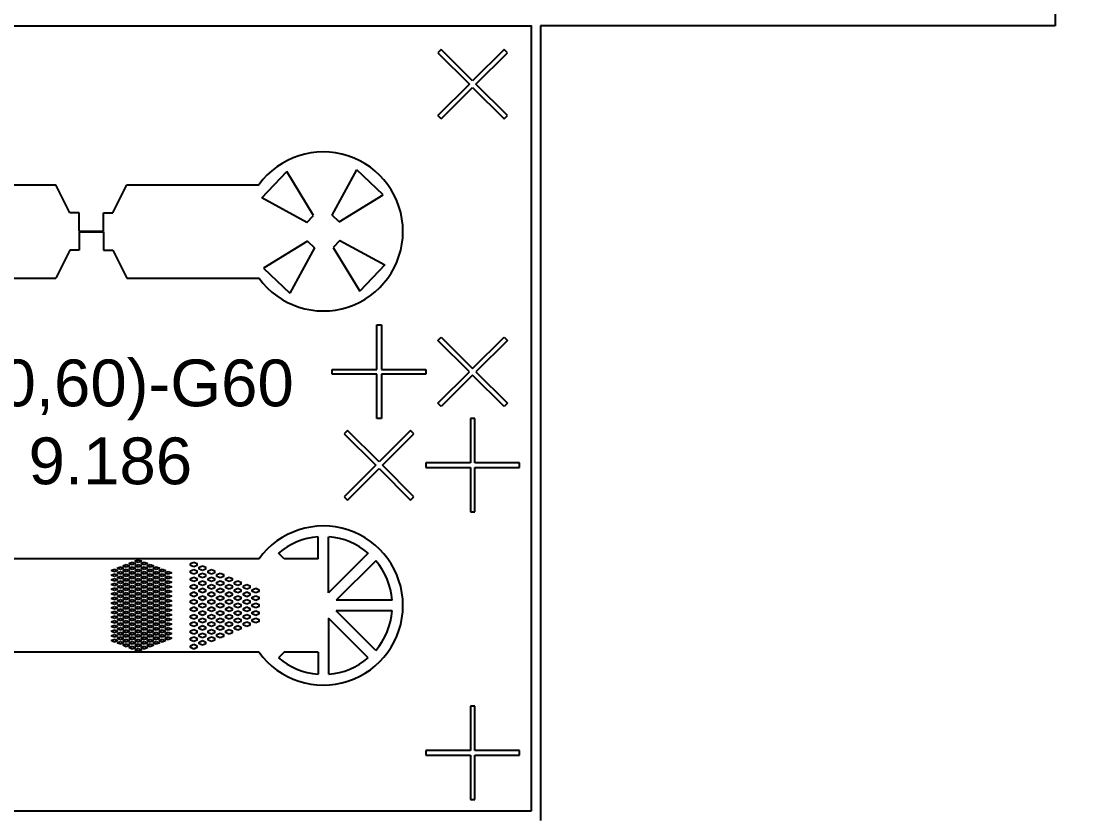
# Model space of a CAD drawing. Header units: inches. Extents: x -271009 to 5700, y -37000 to 38138.
# Drawn here: x -108252 to -96834, y -17255 to -8627 of the extents above; entities that cross this region are included whole.
import ezdxf

# ---------------------------------------------------------------- set-up
doc = ezdxf.new("R2010")
doc.units = ezdxf.units.IN
doc.header["$MEASUREMENT"] = 0
doc.styles.get("Standard").update_dxf_attribs({"font": 'arial.ttf'})

msp = doc.modelspace()

# ---------------------------------------------------------------- linework, layer by layer
for p, q in [((-97037, 8678), (-97037, -8678)), ((-97037, -8678), (-102619, -8678)), ((-102619, -8678), (-102619, -17306)), ((-103696, -8936), (-103732, -8972)), ((-103732, -8972), (-103391, -9313)), ((-103355, -9277), (-103696, -8936)), ((-103014, -8936), (-103355, -9277)), ((-103319, -9313), (-102978, -8972)), ((-102978, -8972), (-103014, -8936)), ((-103391, -9313), (-103732, -9654)), ((-103696, -9689), (-103355, -9349)), ((-103355, -9349), (-103014, -9689)), ((-102978, -9654), (-103319, -9313)), ((-103696, -9689), (-103732, -9654)), ((-103014, -9689), (-102978, -9654)), ((-105643, -10547), (-105371, -10262)), ((-105080, -10738), (-105371, -10262)), ((-104877, -10733), (-104610, -10243)), ((-104324, -10514), (-104610, -10243)), ((-110833, -10404), (-107877, -10404)), ((-107725, -10708), (-107877, -10404)), ((-107258, -10708), (-107106, -10404)), ((-107106, -10404), (-105672, -10404)), ((-105152, -10814), (-105643, -10547)), ((-104801, -10805), (-104324, -10514)), ((-107623, -10708), (-107725, -10708)), ((-107623, -10907), (-107623, -10708)), ((-107359, -10907), (-107359, -10708)), ((-107359, -10708), (-107258, -10708)), ((-104801, -10805), (-104877, -10733)), ((-105152, -10814), (-105080, -10738)), ((-107623, -10907), (-107359, -10907)), ((-107623, -10916), (-107359, -10916)), ((-107623, -10916), (-107623, -11114)), ((-107359, -10916), (-107359, -11114)), ((-105147, -11017), (-105624, -11308)), ((-105147, -11017), (-105071, -11090)), ((-104796, -11008), (-104868, -11084)), ((-104796, -11008), (-104306, -11275)), ((-107725, -11114), (-107877, -11419)), ((-107623, -11114), (-107725, -11114)), ((-107359, -11114), (-107258, -11114)), ((-107258, -11114), (-107106, -11419)), ((-105071, -11090), (-105338, -11580)), ((-104868, -11084), (-104577, -11561)), ((-104306, -11275), (-104577, -11561)), ((-105624, -11308), (-105338, -11580)), ((-110833, -11419), (-107877, -11419)), ((-107106, -11419), (-105672, -11419)), ((-104395, -12408), (-104395, -11926)), ((-104395, -11926), (-104345, -11926)), ((-104345, -11926), (-104345, -12408)), ((-103732, -12093), (-103696, -12057)), ((-103391, -12434), (-103732, -12093)), ((-103696, -12057), (-103355, -12398)), ((-103355, -12398), (-103014, -12057)), ((-102978, -12093), (-103319, -12434)), ((-103014, -12057), (-102978, -12093)), ((-104878, -12459), (-104878, -12408)), ((-104878, -12408), (-104395, -12408)), ((-104345, -12408), (-103863, -12408)), ((-103863, -12408), (-103863, -12459)), ((-103732, -12775), (-103391, -12434)), ((-103319, -12434), (-102978, -12775)), ((-104395, -12459), (-104878, -12459)), ((-104395, -12941), (-104395, -12459)), ((-103863, -12459), (-104345, -12459)), ((-104345, -12459), (-104345, -12941)), ((-103355, -12470), (-103696, -12811)), ((-103014, -12811), (-103355, -12470)), ((-103696, -12811), (-103732, -12775)), ((-102978, -12775), (-102996, -12793)), ((-102996, -12793), (-103014, -12811)), ((-104345, -12941), (-104395, -12941)), ((-103330, -12941), (-103380, -12941)), ((-103380, -12941), (-103380, -13423)), ((-103330, -13423), (-103330, -12941)), ((-104711, -13072), (-104747, -13108)), ((-104747, -13108), (-104406, -13449)), ((-104370, -13413), (-104711, -13072)), ((-104029, -13072), (-104370, -13413)), ((-104334, -13449), (-103993, -13108)), ((-103993, -13108), (-104029, -13072)), ((-104406, -13449), (-104747, -13790)), ((-103993, -13790), (-104334, -13449)), ((-103863, -13423), (-103863, -13474)), ((-103380, -13423), (-103863, -13423)), ((-102848, -13423), (-103330, -13423)), ((-102848, -13474), (-102848, -13423)), ((-104711, -13826), (-104370, -13485)), ((-104370, -13485), (-104029, -13826)), ((-103863, -13474), (-103380, -13474)), ((-103380, -13474), (-103380, -13956)), ((-103330, -13956), (-103330, -13474)), ((-103330, -13474), (-102848, -13474)), ((-104747, -13790), (-104711, -13826)), ((-104029, -13826), (-103993, -13790)), ((-103380, -13956), (-103330, -13956)), ((-105032, -14464), (-105032, -14226)), ((-104917, -14832), (-104917, -14226)), ((-105672, -14464), (-108628, -14464)), ((-107082, -14514), (-107046, -14499)), ((-107046, -14499), (-107009, -14514)), ((-107017, -14489), (-106981, -14474)), ((-106981, -14504), (-107017, -14489)), ((-106981, -14474), (-106944, -14489)), ((-106944, -14489), (-106981, -14504)), ((-106952, -14514), (-106916, -14499)), ((-106916, -14499), (-106879, -14514)), ((-106416, -14514), (-106380, -14499)), ((-106380, -14499), (-106343, -14514)), ((-105400, -14464), (-105461, -14403)), ((-105032, -14464), (-105400, -14464)), ((-104488, -14403), (-104917, -14832)), ((-104406, -14485), (-104835, -14914)), ((-107277, -14591), (-107240, -14575)), ((-107240, -14606), (-107277, -14591)), ((-107240, -14575), (-107204, -14591)), ((-107204, -14591), (-107240, -14606)), ((-107212, -14565), (-107175, -14550)), ((-107175, -14580), (-107212, -14565)), ((-107212, -14616), (-107175, -14601)), ((-107175, -14550), (-107139, -14565)), ((-107139, -14565), (-107175, -14580)), ((-107175, -14601), (-107139, -14616)), ((-107147, -14540), (-107111, -14525)), ((-107111, -14555), (-107147, -14540)), ((-107147, -14591), (-107111, -14575)), ((-107111, -14606), (-107147, -14591)), ((-107111, -14525), (-107074, -14540)), ((-107074, -14540), (-107111, -14555)), ((-107111, -14575), (-107074, -14591)), ((-107074, -14591), (-107111, -14606)), ((-107046, -14530), (-107082, -14514)), ((-107082, -14565), (-107046, -14550)), ((-107046, -14580), (-107082, -14565)), ((-107082, -14616), (-107046, -14601)), ((-107009, -14514), (-107046, -14530)), ((-107046, -14550), (-107009, -14565)), ((-107009, -14565), (-107046, -14580)), ((-107046, -14601), (-107009, -14616)), ((-107017, -14540), (-106981, -14525)), ((-106981, -14555), (-107017, -14540)), ((-107017, -14591), (-106981, -14575)), ((-106981, -14606), (-107017, -14591)), ((-106981, -14525), (-106944, -14540)), ((-106944, -14540), (-106981, -14555)), ((-106981, -14575), (-106944, -14591)), ((-106944, -14591), (-106981, -14606)), ((-106916, -14530), (-106952, -14514)), ((-106952, -14565), (-106916, -14550)), ((-106916, -14580), (-106952, -14565)), ((-106952, -14616), (-106916, -14601)), ((-106879, -14514), (-106916, -14530)), ((-106916, -14550), (-106879, -14565)), ((-106879, -14565), (-106916, -14580)), ((-106916, -14601), (-106879, -14616)), ((-106887, -14540), (-106851, -14525)), ((-106851, -14555), (-106887, -14540)), ((-106887, -14591), (-106851, -14575)), ((-106851, -14606), (-106887, -14591)), ((-106851, -14525), (-106814, -14540)), ((-106814, -14540), (-106851, -14555)), ((-106851, -14575), (-106814, -14591)), ((-106814, -14591), (-106851, -14606)), ((-106822, -14565), (-106786, -14550)), ((-106786, -14580), (-106822, -14565)), ((-106822, -14616), (-106786, -14601)), ((-106786, -14550), (-106749, -14565)), ((-106749, -14565), (-106786, -14580)), ((-106786, -14601), (-106749, -14616)), ((-106757, -14591), (-106721, -14575)), ((-106721, -14606), (-106757, -14591)), ((-106721, -14575), (-106684, -14591)), ((-106684, -14591), (-106721, -14606)), ((-106692, -14616), (-106656, -14601)), ((-106656, -14601), (-106619, -14616)), ((-106416, -14535), (-106416, -14514)), ((-106380, -14550), (-106416, -14535)), ((-106416, -14596), (-106380, -14580)), ((-106416, -14616), (-106416, -14596)), ((-106343, -14535), (-106380, -14550)), ((-106380, -14580), (-106343, -14596)), ((-106343, -14535), (-106343, -14514)), ((-106343, -14616), (-106343, -14596)), ((-106320, -14555), (-106284, -14540)), ((-106320, -14575), (-106320, -14555)), ((-106284, -14591), (-106320, -14575)), ((-106284, -14540), (-106247, -14555)), ((-106247, -14575), (-106284, -14591)), ((-106247, -14575), (-106247, -14555)), ((-106224, -14596), (-106188, -14580)), ((-106224, -14616), (-106224, -14596)), ((-106188, -14580), (-106151, -14596)), ((-106151, -14616), (-106151, -14596)), ((-107277, -14641), (-107240, -14626)), ((-107240, -14657), (-107277, -14641)), ((-107277, -14692), (-107240, -14677)), ((-107240, -14707), (-107277, -14692)), ((-107277, -14743), (-107240, -14728)), ((-107240, -14626), (-107204, -14641)), ((-107204, -14641), (-107240, -14657)), ((-107240, -14677), (-107204, -14692)), ((-107204, -14692), (-107240, -14707)), ((-107240, -14728), (-107204, -14743)), ((-107175, -14631), (-107212, -14616)), ((-107212, -14667), (-107175, -14652)), ((-107175, -14682), (-107212, -14667)), ((-107212, -14717), (-107175, -14702)), ((-107175, -14733), (-107212, -14717)), ((-107139, -14616), (-107175, -14631)), ((-107175, -14652), (-107139, -14667)), ((-107139, -14667), (-107175, -14682)), ((-107175, -14702), (-107139, -14717)), ((-107139, -14717), (-107175, -14733)), ((-107147, -14641), (-107111, -14626)), ((-107111, -14657), (-107147, -14641)), ((-107147, -14692), (-107111, -14677)), ((-107111, -14707), (-107147, -14692)), ((-107147, -14743), (-107111, -14728)), ((-107111, -14626), (-107074, -14641)), ((-107074, -14641), (-107111, -14657)), ((-107111, -14677), (-107074, -14692)), ((-107074, -14692), (-107111, -14707)), ((-107111, -14728), (-107074, -14743)), ((-107046, -14631), (-107082, -14616)), ((-107082, -14667), (-107046, -14652)), ((-107046, -14682), (-107082, -14667)), ((-107082, -14717), (-107046, -14702)), ((-107046, -14733), (-107082, -14717)), ((-107009, -14616), (-107046, -14631)), ((-107046, -14652), (-107009, -14667)), ((-107009, -14667), (-107046, -14682)), ((-107046, -14702), (-107009, -14717)), ((-107009, -14717), (-107046, -14733)), ((-107017, -14641), (-106981, -14626)), ((-106981, -14657), (-107017, -14641)), ((-107017, -14692), (-106981, -14677)), ((-106981, -14707), (-107017, -14692)), ((-107017, -14743), (-106981, -14728)), ((-106981, -14626), (-106944, -14641)), ((-106944, -14641), (-106981, -14657)), ((-106981, -14677), (-106944, -14692)), ((-106944, -14692), (-106981, -14707)), ((-106981, -14728), (-106944, -14743)), ((-106916, -14631), (-106952, -14616)), ((-106952, -14667), (-106916, -14652)), ((-106916, -14682), (-106952, -14667)), ((-106952, -14717), (-106916, -14702)), ((-106916, -14733), (-106952, -14717)), ((-106879, -14616), (-106916, -14631)), ((-106916, -14652), (-106879, -14667)), ((-106879, -14667), (-106916, -14682)), ((-106916, -14702), (-106879, -14717)), ((-106879, -14717), (-106916, -14733)), ((-106887, -14641), (-106851, -14626)), ((-106851, -14657), (-106887, -14641)), ((-106887, -14692), (-106851, -14677)), ((-106851, -14707), (-106887, -14692)), ((-106887, -14743), (-106851, -14728)), ((-106851, -14626), (-106814, -14641)), ((-106814, -14641), (-106851, -14657)), ((-106851, -14677), (-106814, -14692)), ((-106814, -14692), (-106851, -14707)), ((-106851, -14728), (-106814, -14743)), ((-106786, -14631), (-106822, -14616)), ((-106822, -14667), (-106786, -14652)), ((-106786, -14682), (-106822, -14667)), ((-106822, -14717), (-106786, -14702)), ((-106786, -14733), (-106822, -14717)), ((-106749, -14616), (-106786, -14631)), ((-106786, -14652), (-106749, -14667)), ((-106749, -14667), (-106786, -14682)), ((-106786, -14702), (-106749, -14717)), ((-106749, -14717), (-106786, -14733)), ((-106757, -14641), (-106721, -14626)), ((-106721, -14657), (-106757, -14641)), ((-106757, -14692), (-106721, -14677)), ((-106721, -14707), (-106757, -14692)), ((-106757, -14743), (-106721, -14728)), ((-106721, -14626), (-106684, -14641)), ((-106684, -14641), (-106721, -14657)), ((-106721, -14677), (-106684, -14692)), ((-106684, -14692), (-106721, -14707)), ((-106721, -14728), (-106684, -14743)), ((-106656, -14631), (-106692, -14616)), ((-106692, -14667), (-106656, -14652)), ((-106656, -14682), (-106692, -14667)), ((-106692, -14717), (-106656, -14702)), ((-106656, -14733), (-106692, -14717)), ((-106619, -14616), (-106656, -14631)), ((-106656, -14652), (-106619, -14667)), ((-106619, -14667), (-106656, -14682)), ((-106656, -14702), (-106619, -14717)), ((-106619, -14717), (-106656, -14733)), ((-106380, -14631), (-106416, -14616)), ((-106416, -14677), (-106380, -14662)), ((-106416, -14697), (-106416, -14677)), ((-106380, -14712), (-106416, -14697)), ((-106343, -14616), (-106380, -14631)), ((-106380, -14662), (-106343, -14677)), ((-106343, -14697), (-106380, -14712)), ((-106343, -14697), (-106343, -14677)), ((-106320, -14636), (-106284, -14621)), ((-106320, -14657), (-106320, -14636)), ((-106284, -14672), (-106320, -14657)), ((-106320, -14717), (-106284, -14702)), ((-106320, -14738), (-106320, -14717)), ((-106284, -14621), (-106247, -14636)), ((-106247, -14657), (-106284, -14672)), ((-106284, -14702), (-106247, -14717)), ((-106247, -14657), (-106247, -14636)), ((-106247, -14738), (-106247, -14717)), ((-106188, -14631), (-106224, -14616)), ((-106224, -14677), (-106188, -14662)), ((-106224, -14697), (-106224, -14677)), ((-106188, -14712), (-106224, -14697)), ((-106151, -14616), (-106188, -14631)), ((-106188, -14662), (-106151, -14677)), ((-106151, -14697), (-106188, -14712)), ((-106151, -14697), (-106151, -14677)), ((-106128, -14636), (-106092, -14621)), ((-106128, -14657), (-106128, -14636)), ((-106092, -14672), (-106128, -14657)), ((-106128, -14717), (-106092, -14702)), ((-106128, -14738), (-106128, -14717)), ((-106092, -14621), (-106055, -14636)), ((-106055, -14657), (-106092, -14672)), ((-106092, -14702), (-106055, -14717)), ((-106055, -14657), (-106055, -14636)), ((-106055, -14738), (-106055, -14717)), ((-106033, -14677), (-105996, -14662)), ((-106033, -14697), (-106033, -14677)), ((-105996, -14712), (-106033, -14697)), ((-105996, -14662), (-105959, -14677)), ((-105959, -14697), (-105996, -14712)), ((-105959, -14697), (-105959, -14677)), ((-105937, -14717), (-105900, -14702)), ((-105937, -14738), (-105937, -14717)), ((-105900, -14702), (-105864, -14717)), ((-105864, -14738), (-105864, -14717)), ((-107240, -14758), (-107277, -14743)), ((-107277, -14794), (-107240, -14778)), ((-107240, -14809), (-107277, -14794)), ((-107277, -14844), (-107240, -14829)), ((-107204, -14743), (-107240, -14758)), ((-107240, -14778), (-107204, -14794)), ((-107204, -14794), (-107240, -14809)), ((-107240, -14829), (-107204, -14844)), ((-107212, -14768), (-107175, -14753)), ((-107175, -14783), (-107212, -14768)), ((-107212, -14819), (-107175, -14804)), ((-107175, -14834), (-107212, -14819)), ((-107175, -14753), (-107139, -14768)), ((-107139, -14768), (-107175, -14783)), ((-107175, -14804), (-107139, -14819)), ((-107139, -14819), (-107175, -14834)), ((-107111, -14758), (-107147, -14743)), ((-107147, -14794), (-107111, -14778)), ((-107111, -14809), (-107147, -14794)), ((-107147, -14844), (-107111, -14829)), ((-107074, -14743), (-107111, -14758)), ((-107111, -14778), (-107074, -14794)), ((-107074, -14794), (-107111, -14809)), ((-107111, -14829), (-107074, -14844)), ((-107082, -14768), (-107046, -14753)), ((-107046, -14783), (-107082, -14768)), ((-107082, -14819), (-107046, -14804)), ((-107046, -14834), (-107082, -14819)), ((-107046, -14753), (-107009, -14768)), ((-107009, -14768), (-107046, -14783)), ((-107046, -14804), (-107009, -14819)), ((-107009, -14819), (-107046, -14834)), ((-106981, -14758), (-107017, -14743)), ((-107017, -14794), (-106981, -14778)), ((-106981, -14809), (-107017, -14794)), ((-107017, -14844), (-106981, -14829)), ((-106944, -14743), (-106981, -14758)), ((-106981, -14778), (-106944, -14794)), ((-106944, -14794), (-106981, -14809)), ((-106981, -14829), (-106944, -14844)), ((-106952, -14768), (-106916, -14753)), ((-106916, -14783), (-106952, -14768)), ((-106952, -14819), (-106916, -14804)), ((-106916, -14834), (-106952, -14819)), ((-106916, -14753), (-106879, -14768)), ((-106879, -14768), (-106916, -14783)), ((-106916, -14804), (-106879, -14819)), ((-106879, -14819), (-106916, -14834)), ((-106851, -14758), (-106887, -14743)), ((-106887, -14794), (-106851, -14778)), ((-106851, -14809), (-106887, -14794)), ((-106887, -14844), (-106851, -14829)), ((-106814, -14743), (-106851, -14758)), ((-106851, -14778), (-106814, -14794)), ((-106814, -14794), (-106851, -14809)), ((-106851, -14829), (-106814, -14844)), ((-106822, -14768), (-106786, -14753)), ((-106786, -14783), (-106822, -14768)), ((-106822, -14819), (-106786, -14804)), ((-106786, -14834), (-106822, -14819)), ((-106786, -14753), (-106749, -14768)), ((-106749, -14768), (-106786, -14783)), ((-106786, -14804), (-106749, -14819)), ((-106749, -14819), (-106786, -14834)), ((-106721, -14758), (-106757, -14743)), ((-106757, -14794), (-106721, -14778)), ((-106721, -14809), (-106757, -14794)), ((-106757, -14844), (-106721, -14829)), ((-106684, -14743), (-106721, -14758)), ((-106721, -14778), (-106684, -14794)), ((-106684, -14794), (-106721, -14809)), ((-106721, -14829), (-106684, -14844)), ((-106692, -14768), (-106656, -14753)), ((-106656, -14783), (-106692, -14768)), ((-106692, -14819), (-106656, -14804)), ((-106656, -14834), (-106692, -14819)), ((-106656, -14753), (-106619, -14768)), ((-106619, -14768), (-106656, -14783)), ((-106656, -14804), (-106619, -14819)), ((-106619, -14819), (-106656, -14834)), ((-106416, -14758), (-106380, -14743)), ((-106416, -14778), (-106416, -14758)), ((-106380, -14794), (-106416, -14778)), ((-106416, -14839), (-106380, -14824)), ((-106416, -14860), (-106416, -14839)), ((-106380, -14743), (-106343, -14758)), ((-106343, -14778), (-106380, -14794)), ((-106380, -14824), (-106343, -14839)), ((-106343, -14778), (-106343, -14758)), ((-106343, -14860), (-106343, -14839)), ((-106284, -14753), (-106320, -14738)), ((-106320, -14799), (-106284, -14783)), ((-106320, -14819), (-106320, -14799)), ((-106284, -14834), (-106320, -14819)), ((-106247, -14738), (-106284, -14753)), ((-106284, -14783), (-106247, -14799)), ((-106247, -14819), (-106284, -14834)), ((-106247, -14819), (-106247, -14799)), ((-106224, -14758), (-106188, -14743)), ((-106224, -14778), (-106224, -14758)), ((-106188, -14794), (-106224, -14778)), ((-106224, -14839), (-106188, -14824)), ((-106224, -14860), (-106224, -14839)), ((-106188, -14743), (-106151, -14758)), ((-106151, -14778), (-106188, -14794)), ((-106188, -14824), (-106151, -14839)), ((-106151, -14778), (-106151, -14758)), ((-106151, -14860), (-106151, -14839)), ((-106092, -14753), (-106128, -14738)), ((-106128, -14799), (-106092, -14783)), ((-106128, -14819), (-106128, -14799)), ((-106092, -14834), (-106128, -14819)), ((-106055, -14738), (-106092, -14753)), ((-106092, -14783), (-106055, -14799)), ((-106055, -14819), (-106092, -14834)), ((-106055, -14819), (-106055, -14799)), ((-106033, -14758), (-105996, -14743)), ((-106033, -14778), (-106033, -14758)), ((-105996, -14794), (-106033, -14778)), ((-106033, -14839), (-105996, -14824)), ((-106033, -14860), (-106033, -14839)), ((-105996, -14743), (-105959, -14758)), ((-105959, -14778), (-105996, -14794)), ((-105996, -14824), (-105959, -14839)), ((-105959, -14778), (-105959, -14758)), ((-105959, -14860), (-105959, -14839)), ((-105900, -14753), (-105937, -14738)), ((-105937, -14799), (-105900, -14783)), ((-105937, -14819), (-105937, -14799)), ((-105900, -14834), (-105937, -14819)), ((-105864, -14738), (-105900, -14753)), ((-105900, -14783), (-105864, -14799)), ((-105864, -14819), (-105900, -14834)), ((-105864, -14819), (-105864, -14799)), ((-105841, -14758), (-105804, -14743)), ((-105841, -14778), (-105841, -14758)), ((-105804, -14794), (-105841, -14778)), ((-105841, -14839), (-105804, -14824)), ((-105841, -14860), (-105841, -14839)), ((-105804, -14743), (-105768, -14758)), ((-105768, -14778), (-105804, -14794)), ((-105804, -14824), (-105768, -14839)), ((-105768, -14778), (-105768, -14758)), ((-105768, -14860), (-105768, -14839)), ((-105745, -14799), (-105708, -14783)), ((-105745, -14819), (-105745, -14799)), ((-105708, -14834), (-105745, -14819)), ((-105708, -14783), (-105672, -14799)), ((-105672, -14819), (-105708, -14834)), ((-105672, -14819), (-105672, -14799)), ((-107240, -14860), (-107277, -14844)), ((-107277, -14895), (-107240, -14880)), ((-107240, -14910), (-107277, -14895)), ((-107277, -14946), (-107240, -14931)), ((-107240, -14961), (-107277, -14946)), ((-107204, -14844), (-107240, -14860)), ((-107240, -14880), (-107204, -14895)), ((-107204, -14895), (-107240, -14910)), ((-107240, -14931), (-107204, -14946)), ((-107204, -14946), (-107240, -14961)), ((-107212, -14870), (-107175, -14855)), ((-107175, -14885), (-107212, -14870)), ((-107212, -14920), (-107175, -14905)), ((-107175, -14936), (-107212, -14920)), ((-107212, -14971), (-107175, -14956)), ((-107175, -14855), (-107139, -14870)), ((-107139, -14870), (-107175, -14885)), ((-107175, -14905), (-107139, -14920)), ((-107139, -14920), (-107175, -14936)), ((-107175, -14956), (-107139, -14971)), ((-107111, -14860), (-107147, -14844)), ((-107147, -14895), (-107111, -14880)), ((-107111, -14910), (-107147, -14895)), ((-107147, -14946), (-107111, -14931)), ((-107111, -14961), (-107147, -14946)), ((-107074, -14844), (-107111, -14860)), ((-107111, -14880), (-107074, -14895)), ((-107074, -14895), (-107111, -14910)), ((-107111, -14931), (-107074, -14946)), ((-107074, -14946), (-107111, -14961)), ((-107082, -14870), (-107046, -14855)), ((-107046, -14885), (-107082, -14870)), ((-107082, -14920), (-107046, -14905)), ((-107046, -14936), (-107082, -14920)), ((-107082, -14971), (-107046, -14956)), ((-107046, -14855), (-107009, -14870)), ((-107009, -14870), (-107046, -14885)), ((-107046, -14905), (-107009, -14920)), ((-107009, -14920), (-107046, -14936)), ((-107046, -14956), (-107009, -14971)), ((-106981, -14860), (-107017, -14844)), ((-107017, -14895), (-106981, -14880)), ((-106981, -14910), (-107017, -14895)), ((-107017, -14946), (-106981, -14931)), ((-106981, -14961), (-107017, -14946)), ((-106944, -14844), (-106981, -14860)), ((-106981, -14880), (-106944, -14895)), ((-106944, -14895), (-106981, -14910)), ((-106981, -14931), (-106944, -14946)), ((-106944, -14946), (-106981, -14961)), ((-106952, -14870), (-106916, -14855)), ((-106916, -14885), (-106952, -14870)), ((-106952, -14920), (-106916, -14905)), ((-106916, -14936), (-106952, -14920)), ((-106952, -14971), (-106916, -14956)), ((-106916, -14855), (-106879, -14870)), ((-106879, -14870), (-106916, -14885)), ((-106916, -14905), (-106879, -14920)), ((-106879, -14920), (-106916, -14936)), ((-106916, -14956), (-106879, -14971)), ((-106851, -14860), (-106887, -14844)), ((-106887, -14895), (-106851, -14880)), ((-106851, -14910), (-106887, -14895)), ((-106887, -14946), (-106851, -14931)), ((-106851, -14961), (-106887, -14946)), ((-106814, -14844), (-106851, -14860)), ((-106851, -14880), (-106814, -14895)), ((-106814, -14895), (-106851, -14910)), ((-106851, -14931), (-106814, -14946)), ((-106814, -14946), (-106851, -14961)), ((-106822, -14870), (-106786, -14855)), ((-106786, -14885), (-106822, -14870)), ((-106822, -14920), (-106786, -14905)), ((-106786, -14936), (-106822, -14920)), ((-106822, -14971), (-106786, -14956)), ((-106786, -14855), (-106749, -14870)), ((-106749, -14870), (-106786, -14885)), ((-106786, -14905), (-106749, -14920)), ((-106749, -14920), (-106786, -14936)), ((-106786, -14956), (-106749, -14971)), ((-106721, -14860), (-106757, -14844)), ((-106757, -14895), (-106721, -14880)), ((-106721, -14910), (-106757, -14895)), ((-106757, -14946), (-106721, -14931)), ((-106721, -14961), (-106757, -14946)), ((-106684, -14844), (-106721, -14860)), ((-106721, -14880), (-106684, -14895)), ((-106684, -14895), (-106721, -14910)), ((-106721, -14931), (-106684, -14946)), ((-106684, -14946), (-106721, -14961)), ((-106692, -14870), (-106656, -14855)), ((-106656, -14885), (-106692, -14870)), ((-106692, -14920), (-106656, -14905)), ((-106656, -14936), (-106692, -14920)), ((-106692, -14971), (-106656, -14956)), ((-106656, -14855), (-106619, -14870)), ((-106619, -14870), (-106656, -14885)), ((-106656, -14905), (-106619, -14920)), ((-106619, -14920), (-106656, -14936)), ((-106656, -14956), (-106619, -14971)), ((-106380, -14875), (-106416, -14860)), ((-106416, -14920), (-106380, -14905)), ((-106416, -14941), (-106416, -14920)), ((-106380, -14956), (-106416, -14941)), ((-106343, -14860), (-106380, -14875)), ((-106380, -14905), (-106343, -14920)), ((-106343, -14941), (-106380, -14956)), ((-106343, -14941), (-106343, -14920)), ((-106320, -14880), (-106284, -14865)), ((-106320, -14900), (-106320, -14880)), ((-106284, -14915), (-106320, -14900)), ((-106320, -14961), (-106284, -14946)), ((-106284, -14865), (-106247, -14880)), ((-106247, -14900), (-106284, -14915)), ((-106284, -14946), (-106247, -14961)), ((-106247, -14900), (-106247, -14880)), ((-106188, -14875), (-106224, -14860)), ((-106224, -14920), (-106188, -14905)), ((-106224, -14941), (-106224, -14920)), ((-106188, -14956), (-106224, -14941)), ((-106151, -14860), (-106188, -14875)), ((-106188, -14905), (-106151, -14920)), ((-106151, -14941), (-106188, -14956)), ((-106151, -14941), (-106151, -14920)), ((-106128, -14880), (-106092, -14865)), ((-106128, -14900), (-106128, -14880)), ((-106092, -14915), (-106128, -14900)), ((-106128, -14961), (-106092, -14946)), ((-106092, -14865), (-106055, -14880)), ((-106055, -14900), (-106092, -14915)), ((-106092, -14946), (-106055, -14961)), ((-106055, -14900), (-106055, -14880)), ((-105996, -14875), (-106033, -14860)), ((-106033, -14920), (-105996, -14905)), ((-106033, -14941), (-106033, -14920)), ((-105996, -14956), (-106033, -14941)), ((-105959, -14860), (-105996, -14875)), ((-105996, -14905), (-105959, -14920)), ((-105959, -14941), (-105996, -14956)), ((-105959, -14941), (-105959, -14920)), ((-105937, -14880), (-105900, -14865)), ((-105937, -14900), (-105937, -14880)), ((-105900, -14915), (-105937, -14900)), ((-105937, -14961), (-105900, -14946)), ((-105900, -14865), (-105864, -14880)), ((-105864, -14900), (-105900, -14915)), ((-105900, -14946), (-105864, -14961)), ((-105864, -14900), (-105864, -14880)), ((-105804, -14875), (-105841, -14860)), ((-105841, -14920), (-105804, -14905)), ((-105841, -14941), (-105841, -14920)), ((-105804, -14956), (-105841, -14941)), ((-105768, -14860), (-105804, -14875)), ((-105804, -14905), (-105768, -14920)), ((-105768, -14941), (-105804, -14956)), ((-105768, -14941), (-105768, -14920)), ((-105745, -14880), (-105708, -14865)), ((-105745, -14900), (-105745, -14880)), ((-105708, -14915), (-105745, -14900)), ((-105745, -14961), (-105708, -14946)), ((-105708, -14865), (-105672, -14880)), ((-105672, -14900), (-105708, -14915)), ((-105708, -14946), (-105672, -14961)), ((-105672, -14900), (-105672, -14880)), ((-104229, -14914), (-104835, -14914)), ((-107277, -14997), (-107240, -14981)), ((-107240, -15012), (-107277, -14997)), ((-107277, -15047), (-107240, -15032)), ((-107240, -15063), (-107277, -15047)), ((-107240, -14981), (-107204, -14997)), ((-107204, -14997), (-107240, -15012)), ((-107240, -15032), (-107204, -15047)), ((-107204, -15047), (-107240, -15063)), ((-107175, -14986), (-107212, -14971)), ((-107212, -15022), (-107175, -15007)), ((-107175, -15037), (-107212, -15022)), ((-107212, -15073), (-107175, -15058)), ((-107139, -14971), (-107175, -14986)), ((-107175, -15007), (-107139, -15022)), ((-107139, -15022), (-107175, -15037)), ((-107175, -15058), (-107139, -15073)), ((-107147, -14997), (-107111, -14981)), ((-107111, -15012), (-107147, -14997)), ((-107147, -15047), (-107111, -15032)), ((-107111, -15063), (-107147, -15047)), ((-107111, -14981), (-107074, -14997)), ((-107074, -14997), (-107111, -15012)), ((-107111, -15032), (-107074, -15047)), ((-107074, -15047), (-107111, -15063)), ((-107046, -14986), (-107082, -14971)), ((-107082, -15022), (-107046, -15007)), ((-107046, -15037), (-107082, -15022)), ((-107082, -15073), (-107046, -15058)), ((-107009, -14971), (-107046, -14986)), ((-107046, -15007), (-107009, -15022)), ((-107009, -15022), (-107046, -15037)), ((-107046, -15058), (-107009, -15073)), ((-107017, -14997), (-106981, -14981)), ((-106981, -15012), (-107017, -14997)), ((-107017, -15047), (-106981, -15032)), ((-106981, -15063), (-107017, -15047)), ((-106981, -14981), (-106944, -14997)), ((-106944, -14997), (-106981, -15012)), ((-106981, -15032), (-106944, -15047)), ((-106944, -15047), (-106981, -15063)), ((-106916, -14986), (-106952, -14971)), ((-106952, -15022), (-106916, -15007)), ((-106916, -15037), (-106952, -15022)), ((-106952, -15073), (-106916, -15058)), ((-106879, -14971), (-106916, -14986)), ((-106916, -15007), (-106879, -15022)), ((-106879, -15022), (-106916, -15037)), ((-106916, -15058), (-106879, -15073)), ((-106887, -14997), (-106851, -14981)), ((-106851, -15012), (-106887, -14997)), ((-106887, -15047), (-106851, -15032)), ((-106851, -15063), (-106887, -15047)), ((-106851, -14981), (-106814, -14997)), ((-106814, -14997), (-106851, -15012)), ((-106851, -15032), (-106814, -15047)), ((-106814, -15047), (-106851, -15063)), ((-106786, -14986), (-106822, -14971)), ((-106822, -15022), (-106786, -15007)), ((-106786, -15037), (-106822, -15022)), ((-106822, -15073), (-106786, -15058)), ((-106749, -14971), (-106786, -14986)), ((-106786, -15007), (-106749, -15022)), ((-106749, -15022), (-106786, -15037)), ((-106786, -15058), (-106749, -15073)), ((-106757, -14997), (-106721, -14981)), ((-106721, -15012), (-106757, -14997)), ((-106757, -15047), (-106721, -15032)), ((-106721, -15063), (-106757, -15047)), ((-106721, -14981), (-106684, -14997)), ((-106684, -14997), (-106721, -15012)), ((-106721, -15032), (-106684, -15047)), ((-106684, -15047), (-106721, -15063)), ((-106656, -14986), (-106692, -14971)), ((-106692, -15022), (-106656, -15007)), ((-106656, -15037), (-106692, -15022)), ((-106692, -15073), (-106656, -15058)), ((-106619, -14971), (-106656, -14986)), ((-106656, -15007), (-106619, -15022)), ((-106619, -15022), (-106656, -15037)), ((-106656, -15058), (-106619, -15073)), ((-106416, -15002), (-106380, -14986)), ((-106416, -15022), (-106416, -15002)), ((-106380, -15037), (-106416, -15022)), ((-106416, -15083), (-106380, -15068)), ((-106380, -14986), (-106343, -15002)), ((-106343, -15022), (-106380, -15037)), ((-106380, -15068), (-106343, -15083)), ((-106343, -15022), (-106343, -15002)), ((-106320, -14981), (-106320, -14961)), ((-106284, -14997), (-106320, -14981)), ((-106320, -15042), (-106284, -15027)), ((-106320, -15063), (-106320, -15042)), ((-106284, -15078), (-106320, -15063)), ((-106247, -14981), (-106284, -14997)), ((-106284, -15027), (-106247, -15042)), ((-106247, -15063), (-106284, -15078)), ((-106247, -14981), (-106247, -14961)), ((-106247, -15063), (-106247, -15042)), ((-106224, -15002), (-106188, -14986)), ((-106224, -15022), (-106224, -15002)), ((-106188, -15037), (-106224, -15022)), ((-106224, -15083), (-106188, -15068)), ((-106188, -14986), (-106151, -15002)), ((-106151, -15022), (-106188, -15037)), ((-106188, -15068), (-106151, -15083)), ((-106151, -15022), (-106151, -15002)), ((-106128, -14981), (-106128, -14961)), ((-106092, -14997), (-106128, -14981)), ((-106128, -15042), (-106092, -15027)), ((-106128, -15063), (-106128, -15042)), ((-106092, -15078), (-106128, -15063)), ((-106055, -14981), (-106092, -14997)), ((-106092, -15027), (-106055, -15042)), ((-106055, -15063), (-106092, -15078)), ((-106055, -14981), (-106055, -14961)), ((-106055, -15063), (-106055, -15042)), ((-106033, -15002), (-105996, -14986)), ((-106033, -15022), (-106033, -15002)), ((-105996, -15037), (-106033, -15022)), ((-106033, -15083), (-105996, -15068)), ((-105996, -14986), (-105959, -15002)), ((-105959, -15022), (-105996, -15037)), ((-105996, -15068), (-105959, -15083)), ((-105959, -15022), (-105959, -15002)), ((-105937, -14981), (-105937, -14961)), ((-105900, -14997), (-105937, -14981)), ((-105937, -15042), (-105900, -15027)), ((-105937, -15063), (-105937, -15042)), ((-105900, -15078), (-105937, -15063)), ((-105864, -14981), (-105900, -14997)), ((-105900, -15027), (-105864, -15042)), ((-105864, -15063), (-105900, -15078)), ((-105864, -14981), (-105864, -14961)), ((-105864, -15063), (-105864, -15042)), ((-105841, -15002), (-105804, -14986)), ((-105841, -15022), (-105841, -15002)), ((-105804, -15037), (-105841, -15022)), ((-105841, -15083), (-105804, -15068)), ((-105804, -14986), (-105768, -15002)), ((-105768, -15022), (-105804, -15037)), ((-105804, -15068), (-105768, -15083)), ((-105768, -15022), (-105768, -15002)), ((-105745, -14981), (-105745, -14961)), ((-105708, -14997), (-105745, -14981)), ((-105745, -15042), (-105708, -15027)), ((-105745, -15063), (-105745, -15042)), ((-105708, -15078), (-105745, -15063)), ((-105672, -14981), (-105708, -14997)), ((-105708, -15027), (-105672, -15042)), ((-105672, -15063), (-105708, -15078)), ((-105672, -14981), (-105672, -14961)), ((-105672, -15063), (-105672, -15042)), ((-104229, -15029), (-104835, -15029)), ((-104406, -15458), (-104835, -15029)), ((-107277, -15098), (-107240, -15083)), ((-107240, -15113), (-107277, -15098)), ((-107277, -15149), (-107240, -15134)), ((-107240, -15164), (-107277, -15149)), ((-107277, -15200), (-107240, -15184)), ((-107240, -15083), (-107204, -15098)), ((-107204, -15098), (-107240, -15113)), ((-107240, -15134), (-107204, -15149)), ((-107204, -15149), (-107240, -15164)), ((-107240, -15184), (-107204, -15200)), ((-107175, -15088), (-107212, -15073)), ((-107212, -15123), (-107175, -15108)), ((-107175, -15139), (-107212, -15123)), ((-107212, -15174), (-107175, -15159)), ((-107175, -15189), (-107212, -15174)), ((-107139, -15073), (-107175, -15088)), ((-107175, -15108), (-107139, -15123)), ((-107139, -15123), (-107175, -15139)), ((-107175, -15159), (-107139, -15174)), ((-107139, -15174), (-107175, -15189)), ((-107147, -15098), (-107111, -15083)), ((-107111, -15113), (-107147, -15098)), ((-107147, -15149), (-107111, -15134)), ((-107111, -15164), (-107147, -15149)), ((-107147, -15200), (-107111, -15184)), ((-107111, -15083), (-107074, -15098)), ((-107074, -15098), (-107111, -15113)), ((-107111, -15134), (-107074, -15149)), ((-107074, -15149), (-107111, -15164)), ((-107111, -15184), (-107074, -15200)), ((-107046, -15088), (-107082, -15073)), ((-107082, -15123), (-107046, -15108)), ((-107046, -15139), (-107082, -15123)), ((-107082, -15174), (-107046, -15159)), ((-107046, -15189), (-107082, -15174)), ((-107009, -15073), (-107046, -15088)), ((-107046, -15108), (-107009, -15123)), ((-107009, -15123), (-107046, -15139)), ((-107046, -15159), (-107009, -15174)), ((-107009, -15174), (-107046, -15189)), ((-107017, -15098), (-106981, -15083)), ((-106981, -15113), (-107017, -15098)), ((-107017, -15149), (-106981, -15134)), ((-106981, -15164), (-107017, -15149)), ((-107017, -15200), (-106981, -15184)), ((-106981, -15083), (-106944, -15098)), ((-106944, -15098), (-106981, -15113)), ((-106981, -15134), (-106944, -15149)), ((-106944, -15149), (-106981, -15164)), ((-106981, -15184), (-106944, -15200)), ((-106916, -15088), (-106952, -15073)), ((-106952, -15123), (-106916, -15108)), ((-106916, -15139), (-106952, -15123)), ((-106952, -15174), (-106916, -15159)), ((-106916, -15189), (-106952, -15174)), ((-106879, -15073), (-106916, -15088)), ((-106916, -15108), (-106879, -15123)), ((-106879, -15123), (-106916, -15139)), ((-106916, -15159), (-106879, -15174)), ((-106879, -15174), (-106916, -15189)), ((-106887, -15098), (-106851, -15083)), ((-106851, -15113), (-106887, -15098)), ((-106887, -15149), (-106851, -15134)), ((-106851, -15164), (-106887, -15149)), ((-106887, -15200), (-106851, -15184)), ((-106851, -15083), (-106814, -15098)), ((-106814, -15098), (-106851, -15113)), ((-106851, -15134), (-106814, -15149)), ((-106814, -15149), (-106851, -15164)), ((-106851, -15184), (-106814, -15200)), ((-106786, -15088), (-106822, -15073)), ((-106822, -15123), (-106786, -15108)), ((-106786, -15139), (-106822, -15123)), ((-106822, -15174), (-106786, -15159)), ((-106786, -15189), (-106822, -15174)), ((-106749, -15073), (-106786, -15088)), ((-106786, -15108), (-106749, -15123)), ((-106749, -15123), (-106786, -15139)), ((-106786, -15159), (-106749, -15174)), ((-106749, -15174), (-106786, -15189)), ((-106757, -15098), (-106721, -15083)), ((-106721, -15113), (-106757, -15098)), ((-106757, -15149), (-106721, -15134)), ((-106721, -15164), (-106757, -15149)), ((-106757, -15200), (-106721, -15184)), ((-106721, -15083), (-106684, -15098)), ((-106684, -15098), (-106721, -15113)), ((-106721, -15134), (-106684, -15149)), ((-106684, -15149), (-106721, -15164)), ((-106721, -15184), (-106684, -15200)), ((-106656, -15088), (-106692, -15073)), ((-106692, -15123), (-106656, -15108)), ((-106656, -15139), (-106692, -15123)), ((-106692, -15174), (-106656, -15159)), ((-106656, -15189), (-106692, -15174)), ((-106619, -15073), (-106656, -15088)), ((-106656, -15108), (-106619, -15123)), ((-106619, -15123), (-106656, -15139)), ((-106656, -15159), (-106619, -15174)), ((-106619, -15174), (-106656, -15189)), ((-106416, -15103), (-106416, -15083)), ((-106380, -15118), (-106416, -15103)), ((-106416, -15164), (-106380, -15149)), ((-106416, -15184), (-106416, -15164)), ((-106380, -15200), (-106416, -15184)), ((-106343, -15103), (-106380, -15118)), ((-106380, -15149), (-106343, -15164)), ((-106343, -15184), (-106380, -15200)), ((-106343, -15103), (-106343, -15083)), ((-106343, -15184), (-106343, -15164)), ((-106320, -15123), (-106284, -15108)), ((-106320, -15144), (-106320, -15123)), ((-106284, -15159), (-106320, -15144)), ((-106284, -15108), (-106247, -15123)), ((-106247, -15144), (-106284, -15159)), ((-106247, -15144), (-106247, -15123)), ((-106224, -15103), (-106224, -15083)), ((-106188, -15118), (-106224, -15103)), ((-106224, -15164), (-106188, -15149)), ((-106224, -15184), (-106224, -15164)), ((-106188, -15200), (-106224, -15184)), ((-106151, -15103), (-106188, -15118)), ((-106188, -15149), (-106151, -15164)), ((-106151, -15184), (-106188, -15200)), ((-106151, -15103), (-106151, -15083)), ((-106151, -15184), (-106151, -15164)), ((-106128, -15123), (-106092, -15108)), ((-106128, -15144), (-106128, -15123)), ((-106092, -15159), (-106128, -15144)), ((-106092, -15108), (-106055, -15123)), ((-106055, -15144), (-106092, -15159)), ((-106055, -15144), (-106055, -15123)), ((-106033, -15103), (-106033, -15083)), ((-105996, -15118), (-106033, -15103)), ((-106033, -15164), (-105996, -15149)), ((-106033, -15184), (-106033, -15164)), ((-105996, -15200), (-106033, -15184)), ((-105959, -15103), (-105996, -15118)), ((-105996, -15149), (-105959, -15164)), ((-105959, -15184), (-105996, -15200)), ((-105959, -15103), (-105959, -15083)), ((-105959, -15184), (-105959, -15164)), ((-105937, -15123), (-105900, -15108)), ((-105937, -15144), (-105937, -15123)), ((-105900, -15159), (-105937, -15144)), ((-105900, -15108), (-105864, -15123)), ((-105864, -15144), (-105900, -15159)), ((-105864, -15144), (-105864, -15123)), ((-105841, -15103), (-105841, -15083)), ((-105804, -15118), (-105841, -15103)), ((-105841, -15164), (-105804, -15149)), ((-105841, -15184), (-105841, -15164)), ((-105804, -15200), (-105841, -15184)), ((-105768, -15103), (-105804, -15118)), ((-105804, -15149), (-105768, -15164)), ((-105768, -15184), (-105804, -15200)), ((-105768, -15103), (-105768, -15083)), ((-105768, -15184), (-105768, -15164)), ((-105745, -15123), (-105708, -15108)), ((-105745, -15144), (-105745, -15123)), ((-105708, -15159), (-105745, -15144)), ((-105708, -15108), (-105672, -15123)), ((-105672, -15144), (-105708, -15159)), ((-105672, -15144), (-105672, -15123)), ((-104917, -15110), (-104917, -15717)), ((-104488, -15539), (-104917, -15110)), ((-107240, -15215), (-107277, -15200)), ((-107277, -15250), (-107240, -15235)), ((-107240, -15266), (-107277, -15250)), ((-107277, -15301), (-107240, -15286)), ((-107204, -15200), (-107240, -15215)), ((-107240, -15235), (-107204, -15250)), ((-107204, -15250), (-107240, -15266)), ((-107240, -15286), (-107204, -15301)), ((-107212, -15225), (-107175, -15210)), ((-107175, -15240), (-107212, -15225)), ((-107212, -15276), (-107175, -15261)), ((-107175, -15291), (-107212, -15276)), ((-107175, -15210), (-107139, -15225)), ((-107139, -15225), (-107175, -15240)), ((-107175, -15261), (-107139, -15276)), ((-107139, -15276), (-107175, -15291)), ((-107111, -15215), (-107147, -15200)), ((-107147, -15250), (-107111, -15235)), ((-107111, -15266), (-107147, -15250)), ((-107147, -15301), (-107111, -15286)), ((-107074, -15200), (-107111, -15215)), ((-107111, -15235), (-107074, -15250)), ((-107074, -15250), (-107111, -15266)), ((-107111, -15286), (-107074, -15301)), ((-107082, -15225), (-107046, -15210)), ((-107046, -15240), (-107082, -15225)), ((-107082, -15276), (-107046, -15261)), ((-107046, -15291), (-107082, -15276)), ((-107046, -15210), (-107009, -15225)), ((-107009, -15225), (-107046, -15240)), ((-107046, -15261), (-107009, -15276)), ((-107009, -15276), (-107046, -15291)), ((-106981, -15215), (-107017, -15200)), ((-107017, -15250), (-106981, -15235)), ((-106981, -15266), (-107017, -15250)), ((-107017, -15301), (-106981, -15286)), ((-106944, -15200), (-106981, -15215)), ((-106981, -15235), (-106944, -15250)), ((-106944, -15250), (-106981, -15266)), ((-106981, -15286), (-106944, -15301)), ((-106952, -15225), (-106916, -15210)), ((-106916, -15240), (-106952, -15225)), ((-106952, -15276), (-106916, -15261)), ((-106916, -15291), (-106952, -15276)), ((-106916, -15210), (-106879, -15225)), ((-106879, -15225), (-106916, -15240)), ((-106916, -15261), (-106879, -15276)), ((-106879, -15276), (-106916, -15291)), ((-106851, -15215), (-106887, -15200)), ((-106887, -15250), (-106851, -15235)), ((-106851, -15266), (-106887, -15250)), ((-106887, -15301), (-106851, -15286)), ((-106814, -15200), (-106851, -15215)), ((-106851, -15235), (-106814, -15250)), ((-106814, -15250), (-106851, -15266)), ((-106851, -15286), (-106814, -15301)), ((-106822, -15225), (-106786, -15210)), ((-106786, -15240), (-106822, -15225)), ((-106822, -15276), (-106786, -15261)), ((-106786, -15291), (-106822, -15276)), ((-106786, -15210), (-106749, -15225)), ((-106749, -15225), (-106786, -15240)), ((-106786, -15261), (-106749, -15276)), ((-106749, -15276), (-106786, -15291)), ((-106721, -15215), (-106757, -15200)), ((-106757, -15250), (-106721, -15235)), ((-106721, -15266), (-106757, -15250)), ((-106757, -15301), (-106721, -15286)), ((-106684, -15200), (-106721, -15215)), ((-106721, -15235), (-106684, -15250)), ((-106684, -15250), (-106721, -15266)), ((-106721, -15286), (-106684, -15301)), ((-106692, -15225), (-106656, -15210)), ((-106656, -15240), (-106692, -15225)), ((-106692, -15276), (-106656, -15261)), ((-106656, -15291), (-106692, -15276)), ((-106656, -15210), (-106619, -15225)), ((-106619, -15225), (-106656, -15240)), ((-106656, -15261), (-106619, -15276)), ((-106619, -15276), (-106656, -15291)), ((-106416, -15245), (-106380, -15230)), ((-106416, -15266), (-106416, -15245)), ((-106380, -15281), (-106416, -15266)), ((-106380, -15230), (-106343, -15245)), ((-106343, -15266), (-106380, -15281)), ((-106343, -15266), (-106343, -15245)), ((-106320, -15205), (-106284, -15189)), ((-106320, -15225), (-106320, -15205)), ((-106284, -15240), (-106320, -15225)), ((-106320, -15286), (-106284, -15271)), ((-106320, -15306), (-106320, -15286)), ((-106284, -15189), (-106247, -15205)), ((-106247, -15225), (-106284, -15240)), ((-106284, -15271), (-106247, -15286)), ((-106247, -15225), (-106247, -15205)), ((-106247, -15306), (-106247, -15286)), ((-106224, -15245), (-106188, -15230)), ((-106224, -15266), (-106224, -15245)), ((-106188, -15281), (-106224, -15266)), ((-106188, -15230), (-106151, -15245)), ((-106151, -15266), (-106188, -15281)), ((-106151, -15266), (-106151, -15245)), ((-106128, -15205), (-106092, -15189)), ((-106128, -15225), (-106128, -15205)), ((-106092, -15240), (-106128, -15225)), ((-106128, -15286), (-106092, -15271)), ((-106128, -15306), (-106128, -15286)), ((-106092, -15189), (-106055, -15205)), ((-106055, -15225), (-106092, -15240)), ((-106092, -15271), (-106055, -15286)), ((-106055, -15225), (-106055, -15205)), ((-106055, -15306), (-106055, -15286)), ((-106033, -15245), (-105996, -15230)), ((-106033, -15266), (-106033, -15245)), ((-105996, -15281), (-106033, -15266)), ((-105996, -15230), (-105959, -15245)), ((-105959, -15266), (-105996, -15281)), ((-105959, -15266), (-105959, -15245)), ((-105937, -15205), (-105900, -15189)), ((-105937, -15225), (-105937, -15205)), ((-105900, -15240), (-105937, -15225)), ((-105900, -15189), (-105864, -15205)), ((-105864, -15225), (-105900, -15240)), ((-105864, -15225), (-105864, -15205)), ((-107240, -15316), (-107277, -15301)), ((-107277, -15352), (-107240, -15337)), ((-107240, -15367), (-107277, -15352)), ((-107204, -15301), (-107240, -15316)), ((-107240, -15337), (-107204, -15352)), ((-107204, -15352), (-107240, -15367)), ((-107212, -15326), (-107175, -15311)), ((-107175, -15342), (-107212, -15326)), ((-107212, -15377), (-107175, -15362)), ((-107175, -15392), (-107212, -15377)), ((-107175, -15311), (-107139, -15326)), ((-107139, -15326), (-107175, -15342)), ((-107175, -15362), (-107139, -15377)), ((-107139, -15377), (-107175, -15392)), ((-107111, -15316), (-107147, -15301)), ((-107147, -15352), (-107111, -15337)), ((-107111, -15367), (-107147, -15352)), ((-107147, -15403), (-107111, -15387)), ((-107111, -15418), (-107147, -15403)), ((-107074, -15301), (-107111, -15316)), ((-107111, -15337), (-107074, -15352)), ((-107074, -15352), (-107111, -15367)), ((-107111, -15387), (-107074, -15403)), ((-107074, -15403), (-107111, -15418)), ((-107082, -15326), (-107046, -15311)), ((-107046, -15342), (-107082, -15326)), ((-107082, -15377), (-107046, -15362)), ((-107046, -15392), (-107082, -15377)), ((-107082, -15428), (-107046, -15413)), ((-107046, -15311), (-107009, -15326)), ((-107009, -15326), (-107046, -15342)), ((-107046, -15362), (-107009, -15377)), ((-107009, -15377), (-107046, -15392)), ((-107046, -15413), (-107009, -15428)), ((-106981, -15316), (-107017, -15301)), ((-107017, -15352), (-106981, -15337)), ((-106981, -15367), (-107017, -15352)), ((-107017, -15403), (-106981, -15387)), ((-106981, -15418), (-107017, -15403)), ((-106944, -15301), (-106981, -15316)), ((-106981, -15337), (-106944, -15352)), ((-106944, -15352), (-106981, -15367)), ((-106981, -15387), (-106944, -15403)), ((-106944, -15403), (-106981, -15418)), ((-106952, -15326), (-106916, -15311)), ((-106916, -15342), (-106952, -15326)), ((-106952, -15377), (-106916, -15362)), ((-106916, -15392), (-106952, -15377)), ((-106952, -15428), (-106916, -15413)), ((-106916, -15311), (-106879, -15326)), ((-106879, -15326), (-106916, -15342)), ((-106916, -15362), (-106879, -15377)), ((-106879, -15377), (-106916, -15392)), ((-106916, -15413), (-106879, -15428)), ((-106851, -15316), (-106887, -15301)), ((-106887, -15352), (-106851, -15337)), ((-106851, -15367), (-106887, -15352)), ((-106887, -15403), (-106851, -15387)), ((-106851, -15418), (-106887, -15403)), ((-106814, -15301), (-106851, -15316)), ((-106851, -15337), (-106814, -15352)), ((-106814, -15352), (-106851, -15367)), ((-106851, -15387), (-106814, -15403)), ((-106814, -15403), (-106851, -15418)), ((-106822, -15326), (-106786, -15311)), ((-106786, -15342), (-106822, -15326)), ((-106822, -15377), (-106786, -15362)), ((-106786, -15392), (-106822, -15377)), ((-106786, -15311), (-106749, -15326)), ((-106749, -15326), (-106786, -15342)), ((-106786, -15362), (-106749, -15377)), ((-106749, -15377), (-106786, -15392)), ((-106721, -15316), (-106757, -15301)), ((-106757, -15352), (-106721, -15337)), ((-106721, -15367), (-106757, -15352)), ((-106684, -15301), (-106721, -15316)), ((-106721, -15337), (-106684, -15352)), ((-106684, -15352), (-106721, -15367)), ((-106692, -15326), (-106656, -15311)), ((-106656, -15342), (-106692, -15326)), ((-106656, -15311), (-106619, -15326)), ((-106619, -15326), (-106656, -15342)), ((-106416, -15326), (-106380, -15311)), ((-106416, -15347), (-106416, -15326)), ((-106380, -15362), (-106416, -15347)), ((-106416, -15408), (-106380, -15392)), ((-106416, -15428), (-106416, -15408)), ((-106380, -15311), (-106343, -15326)), ((-106343, -15347), (-106380, -15362)), ((-106380, -15392), (-106343, -15408)), ((-106343, -15347), (-106343, -15326)), ((-106343, -15428), (-106343, -15408)), ((-106284, -15321), (-106320, -15306)), ((-106320, -15367), (-106284, -15352)), ((-106320, -15387), (-106320, -15367)), ((-106284, -15403), (-106320, -15387)), ((-106247, -15306), (-106284, -15321)), ((-106284, -15352), (-106247, -15367)), ((-106247, -15387), (-106284, -15403)), ((-106247, -15387), (-106247, -15367)), ((-106224, -15326), (-106188, -15311)), ((-106224, -15347), (-106224, -15326)), ((-106188, -15362), (-106224, -15347)), ((-106188, -15311), (-106151, -15326)), ((-106151, -15347), (-106188, -15362)), ((-106151, -15347), (-106151, -15326)), ((-106092, -15321), (-106128, -15306)), ((-106055, -15306), (-106092, -15321)), ((-105672, -15479), (-108628, -15479)), ((-107046, -15443), (-107082, -15428)), ((-107009, -15428), (-107046, -15443)), ((-107017, -15453), (-106981, -15438)), ((-106981, -15469), (-107017, -15453)), ((-106981, -15438), (-106944, -15453)), ((-106944, -15453), (-106981, -15469)), ((-106916, -15443), (-106952, -15428)), ((-106879, -15428), (-106916, -15443)), ((-106380, -15443), (-106416, -15428)), ((-106343, -15428), (-106380, -15443)), ((-105400, -15479), (-105461, -15539)), ((-105032, -15479), (-105400, -15479)), ((-105032, -15479), (-105032, -15717)), ((-103330, -16062), (-103380, -16062)), ((-103380, -16062), (-103380, -16544)), ((-103330, -16544), (-103330, -16062)), ((-103863, -16544), (-103863, -16595)), ((-103380, -16544), (-103863, -16544)), ((-102848, -16544), (-103330, -16544)), ((-102848, -16595), (-102848, -16544)), ((-103863, -16595), (-103380, -16595)), ((-103380, -16595), (-103380, -17077)), ((-103330, -17077), (-103330, -16595)), ((-103330, -16595), (-102848, -16595)), ((-103380, -17077), (-103330, -17077))]:
    msp.add_line(p, q)
msp.add_lwpolyline([(-137000, 35000, 6), (-113000, 35000)], format="xyb", close=True)
msp.add_lwpolyline([(-102721, -17204), (-113784, -17204), (-113784, -8678), (-102721, -8678)], close=True)
for centre, radius, start, end in [((-104974, -10911), 863, 216.0319, 143.9681), ((-104974, -14971), 863, 216.0319, 143.9681), ((-104974, -14971), 748, 94.4117, 130.5883), ((-104974, -14971), 748, 49.4117, 85.5883), ((-104974, -14971), 748, 4.4117, 40.5883), ((-104974, -14971), 748, 319.4117, 355.5883), ((-104974, -14971), 748, 229.4117, 265.5883), ((-104974, -14971), 748, 274.4117, 310.5883)]:
    msp.add_arc(centre, radius, start, end)

# ---------------------------------------------------------------- texts
at = {"insert": (-103726, -13662), "char_height": 507.5, "attachment_point": 9}
msp.add_mtext_dynamic_manual_height_columns('\\A1;\\pxqc;{\\fSwis721 BdOul BT|b0|i0|c0|p82;G60-U(40,60)-G60\\P260 x 9.186}', width=9047.07, gutter_width=1269, heights=[1564], dxfattribs=at)

doc.saveas('drawing.dxf')
